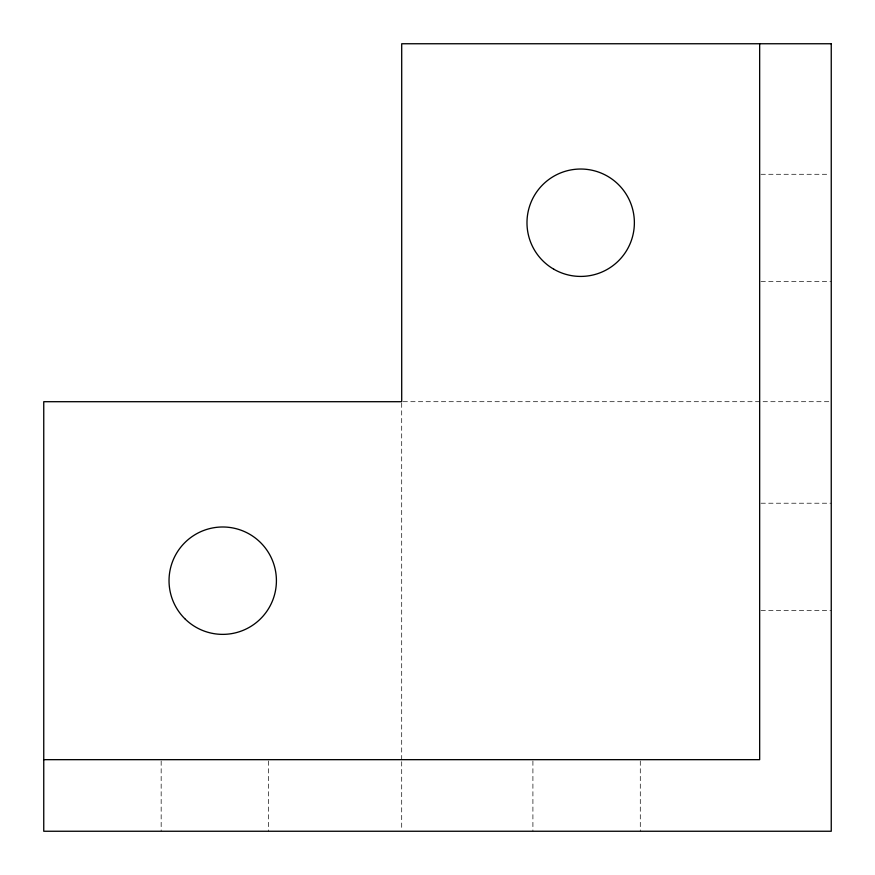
<?xml version="1.0" encoding="UTF-8"?>
<svg xmlns="http://www.w3.org/2000/svg" width="875" height="875" viewBox="0 0 875 875"><rect width="100%" height="100%" fill="white"/><g stroke="black" fill="none" stroke-linecap="round" stroke-linejoin="round"><path stroke-width="0.66" stroke-dasharray="4.38 3.28" d="M761.009 174.278L828.548 174.278M761.009 281.662L831.25 281.662M403.069 401.702L831.25 401.702M761.009 503.212L831.25 503.212M761.009 610.597L831.25 610.597M640.292 761.009L640.292 831.25M532.908 761.009L532.908 831.25M401.702 403.069L401.702 760.342M401.702 761.709L401.702 828.527M268.439 761.009L268.439 831.25M161.164 761.009L161.164 831.25"/><path stroke-width="1.31" d="M43.75 759.664L759.664 759.664L759.664 43.75M831.25 43.75L401.702 43.75L401.702 401.702L43.75 401.702L43.75 831.25L831.25 831.25L831.25 43.75M184.756 618.647A53.692 53.692 0 0 0 274.586 594.573A53.692 53.692 0 0 0 208.83 528.817A53.692 53.692 0 0 0 184.756 618.647M553.831 269.227A53.692 53.692 0 0 0 634.375 222.731A53.692 53.692 0 0 0 553.831 176.225A53.692 53.692 0 0 0 553.831 269.227"/></g></svg>
